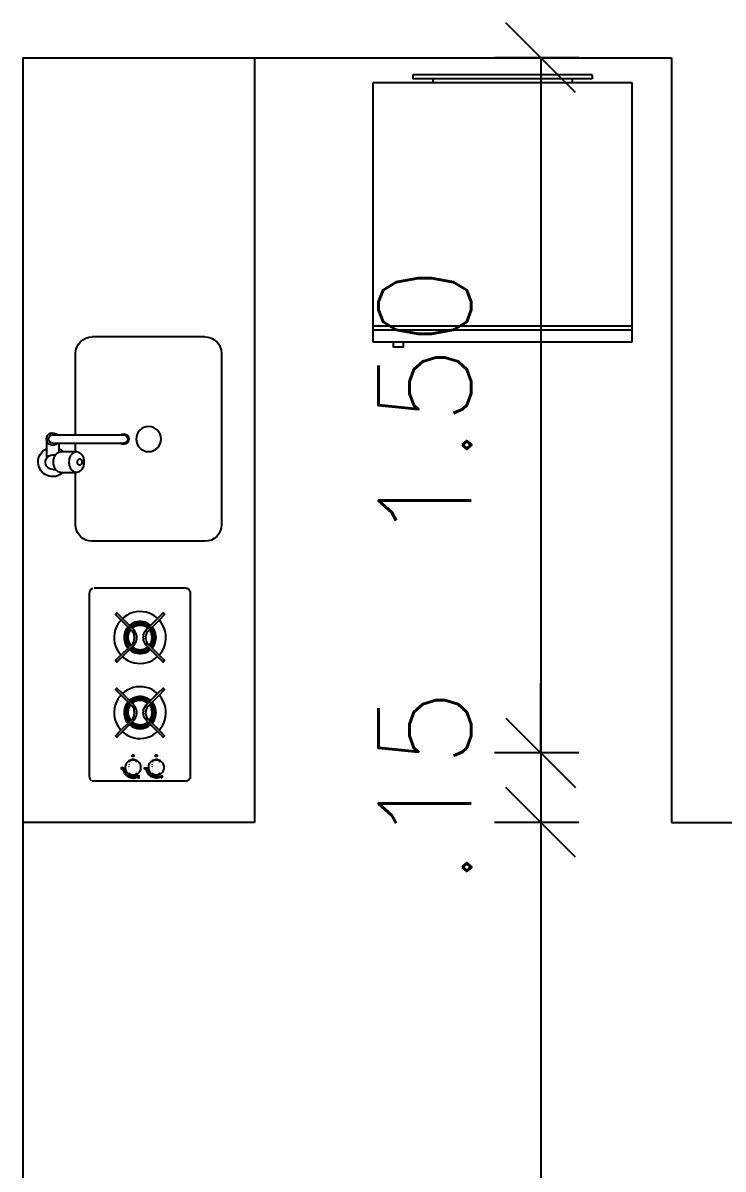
# Model space of a CAD drawing. Header units: millimetres. Extents: x 45003 to 46969, y 6653 to 6979.
# Drawn here: x 45048.516 to 45050.028, y 6876.341 to 6878.814 of the extents above; entities that cross this region are included whole.
import ezdxf

# ---------------------------------------------------------------- set-up
doc = ezdxf.new("R2010")
doc.units = ezdxf.units.MM
for name, color, linetype in [('ARQ-ALVENARIA', 4, 'Continuous'), ('ARQ-COTAS', 30, 'Continuous'), ('ARQ-EQ-COZ', 1, 'Continuous')]:
    doc.layers.add(name, color=color, linetype=linetype)
doc.styles.add('Romans_Anot', font='romans.shx')
doc.dimstyles.new('Escala 1-100', dxfattribs={"dimtxt": 0.2, "dimasz": 0.15, "dimexe": 0.1, "dimexo": 0.2, "dimgap": 0.15, "dimtad": 1, "dimzin": 4, "dimdsep": 46, "dimtxsty": 'Romans_Anot', "dimblk": 'OBLIQUE', "dimcen": 0.25, "dimclrd": 256, "dimclre": 256, "dimclrt": 2, "dimadec": 0, "dimazin": 0, "dimtfac": 1, "dimtix": 1, "dimtmove": 2, "dimatfit": 3, "dimfxl": 0, "dimlwd": -1, "dimlwe": -1, "dimarcsym": 0})

# ---------------------------------------------------------------- blocks, each defined once
blk = doc.blocks.new('Cubinox-e-pl')
for p, q in [((0.445, 0.245), (0.175, 0.245)), ((0.135, 0.205), (0.135, 0.08)), ((0.485, -0.205), (0.485, 0.205)), ((0.08, 0.0725), (0.087, 0.0725)), ((0.0996, 0.08), (0.1372, 0.08)), ((0.065, 0), (0.065, 0.0435)), ((0.08, 0.0375), (0.087, 0.0375)), ((0.095, 0.01), (0.095, 0.0309)), ((0.0996, 0.03), (0.1372, 0.03)), ((0.135, 0.03), (0.135, 0.01)), ((0.08, 0.01), (0.25, 0.01)), ((0.08, -0.01), (0.25, -0.01)), ((0.135, -0.01), (0.135, -0.205)), ((0.445, -0.245), (0.175, -0.245))]:
    blk.add_line(p, q)
blk.add_lwpolyline([(0.0996, 0.08, 0.133256), (0.0932, 0.0783, 0.106756), (0.0871, 0.0727, 0.082828), (0.0834, 0.0649, 0.071352), (0.0819, 0.055, 0.071352), (0.0834, 0.0451, 0.082828), (0.0871, 0.0373, 0.106756), (0.0932, 0.0317, 0.133256), (0.0996, 0.03, 0.133256)], format="xyb")
for points in [[(0.1372, 0.03, 0.133256), (0.1436, 0.0317, 0.106756), (0.1497, 0.0373, 0.082828), (0.1535, 0.0451, 0.071352), (0.1549, 0.055, 0.071352), (0.1535, 0.0649, 0.082828), (0.1497, 0.0727, 0.106756), (0.1436, 0.0783, 0.133256), (0.1372, 0.08, 0.133256), (0.1308, 0.0783, 0.106756), (0.1247, 0.0727, 0.082828), (0.121, 0.0649, 0.071352), (0.1195, 0.055, 0.071352), (0.121, 0.0451, 0.082828), (0.1247, 0.0373, 0.106756), (0.1308, 0.0317, 0.133256)], [(0.1447, 0.0625, 0.133256), (0.1428, 0.062, 0.106756), (0.141, 0.0603, 0.082828), (0.1398, 0.058, 0.071352), (0.1394, 0.055, 0.071352), (0.1398, 0.052, 0.082828), (0.141, 0.0497, 0.106756), (0.1428, 0.048, 0.133256), (0.1447, 0.0475, 0.133256), (0.1466, 0.048, 0.106756), (0.1485, 0.0497, 0.082828), (0.1496, 0.052, 0.071352), (0.15, 0.055, 0.071352), (0.1496, 0.058, 0.082828), (0.1485, 0.0603, 0.106756), (0.1466, 0.062, 0.133256)]]:
    blk.add_lwpolyline(points, format="xyb", close=True)
blk.add_circle((0.31, 0), 0.03)
for centre, radius, start, end in [((0.175, 0.205), 0.04, 90, 180), ((0.445, 0.205), 0.04, 0, 90), ((0.08, 0.055), 0.035, 45.5847, 244.6231), ((0.08, 0.055), 0.0175, 90, 204.62), ((0.055, 0.0435), 0.01, 0, 24.62), ((0.08, 0.055), 0.0175, 211.0027, 270), ((0.08, 0.055), 0.035, 295.3769, 314.4153), ((0.08, 0), 0.015, 41.8103, 318.1897), ((0.08, 0), 0.01, 90.0002, 270.0002), ((0.25, 0), 0.0125, 233.1301, 126.8699), ((0.25, 0), 0.01, 270.0001, 90.0001), ((0.175, -0.205), 0.04, 180, 270), ((0.445, -0.205), 0.04, 270, 0)]:
    blk.add_arc(centre, radius, start, end)
blk = doc.blocks.new('Refrigeradora')
for p, q in [((0.02, 0.325), (0.67, 0.325)), ((0.02, -0.325), (0.02, 0.325)), ((0.63, 0.325), (0.63, -0.325)), ((0.64, 0.325), (0.64, -0.325)), ((0.67, 0.325), (0.67, -0.325)), ((0, -0.225), (0, 0.225)), ((0, 0.225), (0.01, 0.225)), ((0.01, -0.225), (0.01, 0.225)), ((0.01, 0.175), (0.02, 0.175)), ((0.01, -0.175), (0.02, -0.175)), ((0, -0.225), (0.01, -0.225)), ((0.67, -0.325), (0.02, -0.325))]:
    blk.add_line(p, q)
blk.add_lwpolyline([(0.67, 0.274), (0.682, 0.274), (0.682, 0.2485), (0.67, 0.2485)])
blk = doc.blocks.new('_Oblique')
at = {"color": 0, "linetype": 'ByBlock', "lineweight": -2}
blk.add_line((-0.5, -0.5), (0.5, 0.5), dxfattribs=at)
blk = doc.blocks.new('*D75')
at = {"layer": 'ARQ-COTAS', "transparency": 16777216}
for p, q in [((45049.7165, 6878.7393), (45049.5343, 6878.7393)), ((45049.6343, 6878.7393), (45049.6343, 6877.2393)), ((45049.7165, 6877.2393), (45049.5343, 6877.2393))]:
    blk.add_line(p, q, dxfattribs=at)
at = {"layer": 'Defpoints', "color": 0, "transparency": 16777216}
for p in [(45049.9165, 6878.7393), (45049.6343, 6877.2393), (45049.9165, 6877.2393)]:
    blk.add_point(p, dxfattribs=at)
at = {"layer": 'ARQ-COTAS', "transparency": 16777216, "xscale": 0.15, "yscale": 0.15, "zscale": 0.15}
for p, rotation in [((45049.6343, 6878.7393), 90), ((45049.6343, 6877.2393), 270)]:
    blk.add_blockref('_Oblique', p, dxfattribs=dict(at, rotation=rotation))
at = {"layer": 'ARQ-COTAS', "color": 2, "transparency": 16777216, "insert": (45049.3843, 6877.9893), "char_height": 0.2, "attachment_point": 5, "rotation": 90, "style": 'Romans_Anot'}
blk.add_mtext('1.50', dxfattribs=at)
blk = doc.blocks.new('*D76')
at = {"layer": 'ARQ-COTAS', "transparency": 16777216}
for p, q in [((45049.6343, 6877.2393), (45049.6343, 6877.3893)), ((45049.7165, 6877.2393), (45049.5343, 6877.2393)), ((45049.6343, 6877.2393), (45049.6343, 6877.0893)), ((45049.7165, 6877.0893), (45049.5343, 6877.0893)), ((45049.6343, 6877.0893), (45049.6343, 6876.9393))]:
    blk.add_line(p, q, dxfattribs=at)
at = {"layer": 'Defpoints', "color": 0, "transparency": 16777216}
for p in [(45049.9165, 6877.2393), (45049.6343, 6877.0893), (45049.9165, 6877.0893)]:
    blk.add_point(p, dxfattribs=at)
at = {"layer": 'ARQ-COTAS', "transparency": 16777216, "xscale": 0.15, "yscale": 0.15, "zscale": 0.15}
for p, rotation in [((45049.6343, 6877.2393), 270), ((45049.6343, 6877.0893), 90)]:
    blk.add_blockref('_Oblique', p, dxfattribs=dict(at, rotation=rotation))
at = {"layer": 'ARQ-COTAS', "color": 2, "transparency": 16777216, "insert": (45049.3843, 6877.1643), "char_height": 0.2, "attachment_point": 5, "rotation": 90, "style": 'Romans_Anot'}
blk.add_mtext('.15', dxfattribs=at)
blk = doc.blocks.new('*D77')
at = {"layer": 'ARQ-COTAS', "transparency": 16777216}
for p, q in [((45049.7165, 6877.0893), (45049.5343, 6877.0893)), ((45049.6343, 6877.0893), (45049.6343, 6873.3893)), ((45049.654, 6873.3893), (45049.5343, 6873.3893))]:
    blk.add_line(p, q, dxfattribs=at)
at = {"layer": 'Defpoints', "color": 0, "transparency": 16777216}
for p in [(45049.9165, 6877.0893), (45049.6343, 6873.3893), (45049.854, 6873.3893)]:
    blk.add_point(p, dxfattribs=at)
at = {"layer": 'ARQ-COTAS', "transparency": 16777216, "xscale": 0.15, "yscale": 0.15, "zscale": 0.15}
for p, rotation in [((45049.6343, 6877.0893), 90), ((45049.6343, 6873.3893), 270)]:
    blk.add_blockref('_Oblique', p, dxfattribs=dict(at, rotation=rotation))
at = {"layer": 'ARQ-COTAS', "color": 2, "transparency": 16777216, "insert": (45049.3843, 6875.2393), "char_height": 0.2, "attachment_point": 5, "rotation": 90, "style": 'Romans_Anot'}
blk.add_mtext('3.70', dxfattribs=at)

msp = doc.modelspace()

# ---------------------------------------------------------------- linework, layer by layer
at = {"layer": 'ARQ-ALVENARIA'}
for p, q in [((45048.5165, 6878.7393), (45049.9165, 6878.7393)), ((45048.5165, 6878.7393), (45048.5165, 6873.3893)), ((45049.9165, 6878.7393), (45049.9165, 6877.0893)), ((45049.9165, 6877.0893), (45050.1665, 6877.0893))]:
    msp.add_line(p, q, dxfattribs=at)
at = {"layer": 'ARQ-EQ-COZ'}
for p, q in [((45049.0165, 6878.7393), (45049.0165, 6877.0893)), ((45048.7897, 6877.5045), (45048.7894, 6877.5049)), ((45048.7916, 6877.5019), (45048.7897, 6877.5045)), ((45048.7932, 6877.499), (45048.7916, 6877.5019)), ((45048.7944, 6877.4959), (45048.7932, 6877.499)), ((45048.7951, 6877.4927), (45048.7944, 6877.4959)), ((45048.795, 6877.4828), (45048.7955, 6877.4861)), ((45048.7955, 6877.4894), (45048.7951, 6877.4927)), ((45048.7955, 6877.4861), (45048.7955, 6877.4894)), ((45048.7852, 6877.4754), (45048.7894, 6877.4712)), ((45048.7894, 6877.4712), (45048.7913, 6877.4738)), ((45048.7913, 6877.4738), (45048.7929, 6877.4766)), ((45048.7929, 6877.4766), (45048.7942, 6877.4797)), ((45048.7942, 6877.4797), (45048.795, 6877.4828)), ((45048.7897, 6877.3426), (45048.7894, 6877.3429)), ((45048.7916, 6877.3399), (45048.7897, 6877.3426)), ((45048.7932, 6877.337), (45048.7916, 6877.3399)), ((45048.7852, 6877.3134), (45048.7894, 6877.3092)), ((45048.7913, 6877.3118), (45048.7929, 6877.3146)), ((45048.7929, 6877.3146), (45048.7942, 6877.3177)), ((45048.7944, 6877.3339), (45048.7932, 6877.337)), ((45048.7942, 6877.3177), (45048.795, 6877.3209)), ((45048.7951, 6877.3307), (45048.7944, 6877.3339)), ((45048.795, 6877.3209), (45048.7955, 6877.3241)), ((45048.7955, 6877.3274), (45048.7951, 6877.3307)), ((45048.7955, 6877.3241), (45048.7955, 6877.3274)), ((45048.7894, 6877.3092), (45048.7913, 6877.3118)), ((45048.7514, 6877.2235), (45048.7511, 6877.2234)), ((45048.7531, 6877.2238), (45048.7531, 6877.2238)), ((45048.7583, 6877.2231), (45048.758, 6877.2232)), ((45048.7593, 6877.2227), (45048.7593, 6877.2227)), ((45048.8014, 6877.2235), (45048.8011, 6877.2234)), ((45048.8031, 6877.2238), (45048.8031, 6877.2238)), ((45048.8083, 6877.2231), (45048.808, 6877.2232)), ((45048.8093, 6877.2227), (45048.8093, 6877.2227)), ((45048.7453, 6877.2054), (45048.7453, 6877.2054)), ((45048.7456, 6877.2009), (45048.7456, 6877.2009)), ((45048.7587, 6877.1925), (45048.7588, 6877.1925)), ((45048.7633, 6877.2054), (45048.7633, 6877.2054)), ((45048.7953, 6877.2054), (45048.7953, 6877.2054)), ((45048.7956, 6877.2009), (45048.7956, 6877.2009)), ((45048.8087, 6877.1925), (45048.8088, 6877.1925)), ((45048.8133, 6877.2054), (45048.8133, 6877.2054)), ((45049.0165, 6877.0893), (45048.5165, 6877.0893))]:
    msp.add_line(p, q, dxfattribs=at)
for points in [[(45048.6598, 6877.5848), (45048.6598, 6877.1877), (45048.6599, 6877.1863), (45048.6601, 6877.185), (45048.6606, 6877.1837), (45048.6612, 6877.1825), (45048.6619, 6877.1814), (45048.6628, 6877.1803), (45048.6638, 6877.1794)], [(45048.6675, 6877.5939), (45048.6662, 6877.5935), (45048.665, 6877.5929), (45048.6638, 6877.5921), (45048.6628, 6877.5912), (45048.6619, 6877.5902), (45048.6612, 6877.5891), (45048.6606, 6877.5879), (45048.6601, 6877.5866), (45048.6599, 6877.5852)], [(45048.8784, 6877.1838), (45048.8784, 6877.5839), (45048.8783, 6877.5852), (45048.8781, 6877.5866), (45048.8776, 6877.5879), (45048.877, 6877.5891), (45048.8763, 6877.5902), (45048.8754, 6877.5912), (45048.8744, 6877.5921), (45048.8732, 6877.5929), (45048.872, 6877.5935), (45048.8707, 6877.5939), (45048.8694, 6877.5942), (45048.868, 6877.5943), (45048.67, 6877.5943)], [(45048.7492, 6877.5049), (45048.7483, 6877.5059), (45048.7459, 6877.5083), (45048.7434, 6877.5108), (45048.7283, 6877.5259), (45048.7163, 6877.5379), (45048.7195, 6877.5411), (45048.7314, 6877.5292), (45048.7466, 6877.514), (45048.749, 6877.5115), (45048.7515, 6877.5091), (45048.7525, 6877.5081), (45048.7567, 6877.5039)], [(45048.8072, 6877.5292), (45048.8069, 6877.5296), (45048.8014, 6877.5339), (45048.7954, 6877.5376), (45048.789, 6877.5405), (45048.7822, 6877.5425), (45048.7753, 6877.5437), (45048.7683, 6877.544), (45048.7613, 6877.5435), (45048.7544, 6877.542), (45048.7478, 6877.5397), (45048.7415, 6877.5366), (45048.7356, 6877.5327), (45048.7314, 6877.5292)], [(45048.7928, 6877.4678), (45048.7944, 6877.4698), (45048.7965, 6877.4731), (45048.7982, 6877.4766), (45048.7994, 6877.4803), (45048.8001, 6877.4842), (45048.8004, 6877.4881), (45048.8001, 6877.492), (45048.7994, 6877.4958), (45048.7982, 6877.4995), (45048.7965, 6877.503), (45048.7944, 6877.5063), (45048.7928, 6877.5083), (45048.7953, 6877.5108), (45048.8104, 6877.5259), (45048.8224, 6877.5379), (45048.8192, 6877.5411), (45048.8072, 6877.5292), (45048.7921, 6877.514), (45048.7896, 6877.5115), (45048.7891, 6877.512), (45048.786, 6877.5143), (45048.7825, 6877.5162), (45048.7789, 6877.5176), (45048.7751, 6877.5186), (45048.7713, 6877.5191), (45048.7674, 6877.5191), (45048.7635, 6877.5186), (45048.7597, 6877.5176), (45048.7561, 6877.5162), (45048.7527, 6877.5143), (45048.7495, 6877.512), (45048.749, 6877.5115)], [(45048.7283, 6877.5259), (45048.7256, 6877.523), (45048.7215, 6877.5172), (45048.7183, 6877.511), (45048.7158, 6877.5044), (45048.7142, 6877.4976), (45048.7134, 6877.4906), (45048.7135, 6877.4835), (45048.7145, 6877.4766), (45048.7164, 6877.4698), (45048.7191, 6877.4633), (45048.7226, 6877.4572), (45048.7269, 6877.4516), (45048.7282, 6877.4502)], [(45048.7434, 6877.5108), (45048.7414, 6877.5084), (45048.739, 6877.5047), (45048.7372, 6877.5008), (45048.7358, 6877.4967), (45048.735, 6877.4924), (45048.7348, 6877.4881), (45048.735, 6877.4837), (45048.7358, 6877.4795), (45048.7372, 6877.4753), (45048.739, 6877.4714), (45048.7414, 6877.4678), (45048.7434, 6877.4653)], [(45048.7921, 6877.514), (45048.7914, 6877.5147), (45048.7878, 6877.5173), (45048.784, 6877.5193), (45048.78, 6877.5209), (45048.7758, 6877.522), (45048.7715, 6877.5226), (45048.7672, 6877.5226), (45048.7628, 6877.522), (45048.7586, 6877.5209), (45048.7546, 6877.5193), (45048.7508, 6877.5173), (45048.7473, 6877.5147), (45048.7466, 6877.514)], [(45048.7871, 6877.5091), (45048.7869, 6877.5093), (45048.7841, 6877.5113), (45048.7811, 6877.513), (45048.7778, 6877.5143), (45048.7745, 6877.5151), (45048.7711, 6877.5156), (45048.7676, 6877.5156), (45048.7642, 6877.5151), (45048.7608, 6877.5143), (45048.7576, 6877.513), (45048.7546, 6877.5113), (45048.7518, 6877.5093), (45048.7515, 6877.5091)], [(45048.7862, 6877.5081), (45048.785, 6877.5091), (45048.7822, 6877.5109), (45048.7793, 6877.5123), (45048.7761, 6877.5134), (45048.7729, 6877.5141), (45048.7696, 6877.5143), (45048.7663, 6877.5141), (45048.7631, 6877.5136), (45048.76, 6877.5126), (45048.757, 6877.5112), (45048.7542, 6877.5095), (45048.7525, 6877.5081)], [(45048.7896, 6877.5115), (45048.7871, 6877.5091), (45048.7862, 6877.5081), (45048.782, 6877.5039)], [(45048.7953, 6877.4653), (45048.7973, 6877.4678), (45048.7996, 6877.4714), (45048.8015, 6877.4753), (45048.8028, 6877.4795), (45048.8036, 6877.4837), (45048.8039, 6877.4881), (45048.8036, 6877.4924), (45048.8028, 6877.4967), (45048.8015, 6877.5008), (45048.7996, 6877.5047), (45048.7973, 6877.5084), (45048.7953, 6877.5108)], [(45048.8104, 6877.4502), (45048.8131, 6877.4532), (45048.8171, 6877.459), (45048.8204, 6877.4652), (45048.8229, 6877.4718), (45048.8245, 6877.4786), (45048.8252, 6877.4856), (45048.8251, 6877.4926), (45048.8241, 6877.4996), (45048.8222, 6877.5063), (45048.8195, 6877.5128), (45048.816, 6877.5189), (45048.8118, 6877.5245), (45048.8104, 6877.5259)], [(45048.7459, 6877.5083), (45048.7442, 6877.5063), (45048.7421, 6877.503), (45048.7404, 6877.4995), (45048.7392, 6877.4958), (45048.7385, 6877.492), (45048.7383, 6877.4881), (45048.7385, 6877.4842), (45048.7392, 6877.4803), (45048.7404, 6877.4766), (45048.7421, 6877.4731), (45048.7442, 6877.4698), (45048.7459, 6877.4678)], [(45048.7483, 6877.5059), (45048.747, 6877.5043), (45048.7452, 6877.5013), (45048.7437, 6877.4982), (45048.7426, 6877.4949), (45048.742, 6877.4915), (45048.7418, 6877.4881), (45048.742, 6877.4846), (45048.7426, 6877.4812), (45048.7437, 6877.4779), (45048.7452, 6877.4748), (45048.747, 6877.4719), (45048.7483, 6877.4703)], [(45048.7535, 6877.4754), (45048.7546, 6877.4771), (45048.7556, 6877.4792), (45048.7564, 6877.4813), (45048.7569, 6877.4835), (45048.7573, 6877.4858), (45048.7574, 6877.4881), (45048.7573, 6877.4903), (45048.7569, 6877.4926), (45048.7564, 6877.4948), (45048.7556, 6877.4969), (45048.7546, 6877.499), (45048.7535, 6877.5007)], [(45048.7852, 6877.5007), (45048.7894, 6877.5049), (45048.7903, 6877.5059), (45048.7928, 6877.5083)], [(45048.7903, 6877.4703), (45048.7916, 6877.4719), (45048.7935, 6877.4748), (45048.7949, 6877.4779), (45048.796, 6877.4812), (45048.7967, 6877.4846), (45048.7969, 6877.4881), (45048.7967, 6877.4915), (45048.796, 6877.4949), (45048.7949, 6877.4982), (45048.7935, 6877.5013), (45048.7916, 6877.5043), (45048.7903, 6877.5059)], [(45048.7493, 6877.4712), (45048.7483, 6877.4703), (45048.7459, 6877.4678), (45048.7434, 6877.4653), (45048.7282, 6877.4502), (45048.7163, 6877.4382), (45048.7195, 6877.435), (45048.7314, 6877.447), (45048.7466, 6877.4621), (45048.749, 6877.4646), (45048.7515, 6877.4671), (45048.7518, 6877.4668), (45048.7546, 6877.4648), (45048.7576, 6877.4631), (45048.7608, 6877.4619), (45048.7642, 6877.461), (45048.7676, 6877.4606), (45048.7711, 6877.4606), (45048.7745, 6877.461), (45048.7778, 6877.4619), (45048.7811, 6877.4631), (45048.7841, 6877.4648), (45048.7869, 6877.4668), (45048.7871, 6877.4671)], [(45048.7466, 6877.4621), (45048.7473, 6877.4614), (45048.7508, 6877.4589), (45048.7546, 6877.4568), (45048.7586, 6877.4552), (45048.7628, 6877.4541), (45048.7672, 6877.4536), (45048.7715, 6877.4536), (45048.7758, 6877.4541), (45048.78, 6877.4552), (45048.784, 6877.4568), (45048.7878, 6877.4589), (45048.7914, 6877.4614), (45048.7921, 6877.4621)], [(45048.749, 6877.4646), (45048.7495, 6877.4641), (45048.7527, 6877.4618), (45048.7561, 6877.46), (45048.7597, 6877.4585), (45048.7635, 6877.4576), (45048.7674, 6877.4571), (45048.7713, 6877.4571), (45048.7751, 6877.4576), (45048.7789, 6877.4585), (45048.7825, 6877.46), (45048.786, 6877.4618), (45048.7891, 6877.4641), (45048.7896, 6877.4646)], [(45048.7515, 6877.4671), (45048.7525, 6877.468), (45048.7567, 6877.4722)], [(45048.7525, 6877.468), (45048.7537, 6877.467), (45048.7564, 6877.4652), (45048.7594, 6877.4638), (45048.7625, 6877.4627), (45048.7657, 6877.4621), (45048.769, 6877.4618), (45048.7723, 6877.462), (45048.7755, 6877.4626), (45048.7787, 6877.4636), (45048.7817, 6877.4649), (45048.7845, 6877.4667), (45048.7862, 6877.468)], [(45048.7894, 6877.4712), (45048.7903, 6877.4703), (45048.7928, 6877.4678), (45048.7953, 6877.4653), (45048.8104, 6877.4502), (45048.8224, 6877.4382), (45048.8192, 6877.435), (45048.8072, 6877.447), (45048.7921, 6877.4621), (45048.7896, 6877.4646), (45048.7871, 6877.4671), (45048.7862, 6877.468), (45048.782, 6877.4722)], [(45048.7314, 6877.447), (45048.7318, 6877.4466), (45048.7373, 6877.4422), (45048.7433, 6877.4385), (45048.7497, 6877.4357), (45048.7564, 6877.4336), (45048.7633, 6877.4324), (45048.7703, 6877.4321), (45048.7773, 6877.4327), (45048.7842, 6877.4341), (45048.7909, 6877.4364), (45048.7972, 6877.4395), (45048.803, 6877.4434), (45048.8072, 6877.447)], [(45048.7283, 6877.3639), (45048.7256, 6877.361), (45048.7215, 6877.3552), (45048.7183, 6877.349), (45048.7158, 6877.3424), (45048.7142, 6877.3356), (45048.7134, 6877.3286), (45048.7135, 6877.3215), (45048.7145, 6877.3146), (45048.7164, 6877.3078), (45048.7191, 6877.3013), (45048.7226, 6877.2952), (45048.7269, 6877.2896), (45048.7282, 6877.2882)], [(45048.7492, 6877.343), (45048.7483, 6877.3439), (45048.7459, 6877.3463), (45048.7434, 6877.3488), (45048.7283, 6877.3639), (45048.7163, 6877.3759), (45048.7195, 6877.3791), (45048.7314, 6877.3672), (45048.7466, 6877.352), (45048.749, 6877.3496), (45048.7515, 6877.3471), (45048.7525, 6877.3461), (45048.7567, 6877.3419)], [(45048.8072, 6877.3672), (45048.8069, 6877.3676), (45048.8014, 6877.3719), (45048.7954, 6877.3756), (45048.789, 6877.3785), (45048.7822, 6877.3805), (45048.7753, 6877.3817), (45048.7683, 6877.382), (45048.7613, 6877.3815), (45048.7544, 6877.38), (45048.7478, 6877.3777), (45048.7415, 6877.3746), (45048.7356, 6877.3707), (45048.7314, 6877.3672)], [(45048.7928, 6877.3058), (45048.7944, 6877.3078), (45048.7965, 6877.3111), (45048.7982, 6877.3146), (45048.7994, 6877.3184), (45048.8001, 6877.3222), (45048.8004, 6877.3261), (45048.8001, 6877.33), (45048.7994, 6877.3338), (45048.7982, 6877.3375), (45048.7965, 6877.341), (45048.7944, 6877.3443), (45048.7928, 6877.3463), (45048.7953, 6877.3488), (45048.8104, 6877.364), (45048.8224, 6877.3759), (45048.8192, 6877.3791), (45048.8072, 6877.3672), (45048.7921, 6877.352), (45048.7896, 6877.3496), (45048.7891, 6877.35), (45048.786, 6877.3523), (45048.7825, 6877.3542), (45048.7789, 6877.3556), (45048.7751, 6877.3566), (45048.7713, 6877.3571), (45048.7674, 6877.3571), (45048.7635, 6877.3566), (45048.7597, 6877.3556), (45048.7561, 6877.3542), (45048.7527, 6877.3523), (45048.7495, 6877.35), (45048.749, 6877.3496)], [(45048.8104, 6877.2882), (45048.8131, 6877.2912), (45048.8171, 6877.297), (45048.8204, 6877.3032), (45048.8229, 6877.3098), (45048.8245, 6877.3166), (45048.8252, 6877.3236), (45048.8251, 6877.3306), (45048.8241, 6877.3376), (45048.8222, 6877.3443), (45048.8195, 6877.3508), (45048.816, 6877.3569), (45048.8118, 6877.3625), (45048.8104, 6877.364)], [(45048.7434, 6877.3488), (45048.7414, 6877.3464), (45048.739, 6877.3427), (45048.7372, 6877.3388), (45048.7358, 6877.3347), (45048.735, 6877.3304), (45048.7348, 6877.3261), (45048.735, 6877.3217), (45048.7358, 6877.3175), (45048.7372, 6877.3134), (45048.739, 6877.3094), (45048.7414, 6877.3058), (45048.7434, 6877.3033)], [(45048.7459, 6877.3463), (45048.7442, 6877.3443), (45048.7421, 6877.341), (45048.7404, 6877.3375), (45048.7392, 6877.3338), (45048.7385, 6877.33), (45048.7383, 6877.3261), (45048.7385, 6877.3222), (45048.7392, 6877.3184), (45048.7404, 6877.3146), (45048.7421, 6877.3111), (45048.7442, 6877.3078), (45048.7459, 6877.3058)], [(45048.7483, 6877.3439), (45048.747, 6877.3423), (45048.7452, 6877.3394), (45048.7437, 6877.3362), (45048.7426, 6877.3329), (45048.742, 6877.3295), (45048.7418, 6877.3261), (45048.742, 6877.3226), (45048.7426, 6877.3192), (45048.7437, 6877.3159), (45048.7452, 6877.3128), (45048.747, 6877.3099), (45048.7483, 6877.3083)], [(45048.7921, 6877.352), (45048.7914, 6877.3527), (45048.7878, 6877.3553), (45048.784, 6877.3574), (45048.78, 6877.359), (45048.7758, 6877.36), (45048.7715, 6877.3606), (45048.7672, 6877.3606), (45048.7628, 6877.36), (45048.7586, 6877.359), (45048.7546, 6877.3574), (45048.7508, 6877.3553), (45048.7473, 6877.3527), (45048.7466, 6877.352)], [(45048.7871, 6877.3471), (45048.7869, 6877.3473), (45048.7841, 6877.3493), (45048.7811, 6877.351), (45048.7778, 6877.3523), (45048.7745, 6877.3531), (45048.7711, 6877.3536), (45048.7676, 6877.3536), (45048.7642, 6877.3531), (45048.7608, 6877.3523), (45048.7576, 6877.351), (45048.7546, 6877.3493), (45048.7518, 6877.3473), (45048.7515, 6877.3471)], [(45048.7862, 6877.3461), (45048.785, 6877.3471), (45048.7822, 6877.3489), (45048.7793, 6877.3503), (45048.7761, 6877.3514), (45048.7729, 6877.3521), (45048.7696, 6877.3523), (45048.7663, 6877.3521), (45048.7631, 6877.3516), (45048.76, 6877.3506), (45048.757, 6877.3492), (45048.7542, 6877.3475), (45048.7525, 6877.3461)], [(45048.7535, 6877.3134), (45048.7546, 6877.3152), (45048.7556, 6877.3172), (45048.7564, 6877.3193), (45048.7569, 6877.3215), (45048.7573, 6877.3238), (45048.7574, 6877.3261), (45048.7573, 6877.3284), (45048.7569, 6877.3306), (45048.7564, 6877.3328), (45048.7556, 6877.335), (45048.7546, 6877.337), (45048.7535, 6877.3387)], [(45048.7896, 6877.3496), (45048.7871, 6877.3471), (45048.7862, 6877.3461), (45048.782, 6877.3419)], [(45048.7852, 6877.3387), (45048.7894, 6877.3429), (45048.7903, 6877.3439), (45048.7928, 6877.3463)], [(45048.7903, 6877.3083), (45048.7916, 6877.3099), (45048.7935, 6877.3128), (45048.7949, 6877.3159), (45048.796, 6877.3192), (45048.7967, 6877.3226), (45048.7969, 6877.3261), (45048.7967, 6877.3295), (45048.796, 6877.3329), (45048.7949, 6877.3362), (45048.7935, 6877.3394), (45048.7916, 6877.3423), (45048.7903, 6877.3439)], [(45048.7953, 6877.3033), (45048.7973, 6877.3058), (45048.7996, 6877.3094), (45048.8015, 6877.3134), (45048.8028, 6877.3175), (45048.8036, 6877.3217), (45048.8039, 6877.3261), (45048.8036, 6877.3304), (45048.8028, 6877.3347), (45048.8015, 6877.3388), (45048.7996, 6877.3427), (45048.7973, 6877.3464), (45048.7953, 6877.3488)], [(45048.7493, 6877.3092), (45048.7483, 6877.3083), (45048.7459, 6877.3058), (45048.7434, 6877.3033), (45048.7282, 6877.2882), (45048.7163, 6877.2762), (45048.7195, 6877.273), (45048.7314, 6877.285), (45048.7466, 6877.3001), (45048.749, 6877.3026), (45048.7515, 6877.3051), (45048.7518, 6877.3048), (45048.7546, 6877.3028), (45048.7576, 6877.3011), (45048.7608, 6877.2999), (45048.7642, 6877.299), (45048.7676, 6877.2986), (45048.7711, 6877.2986), (45048.7745, 6877.299), (45048.7778, 6877.2999), (45048.7811, 6877.3011), (45048.7841, 6877.3028), (45048.7869, 6877.3048), (45048.7871, 6877.3051)], [(45048.7466, 6877.3001), (45048.7473, 6877.2994), (45048.7508, 6877.2969), (45048.7546, 6877.2948), (45048.7586, 6877.2932), (45048.7628, 6877.2921), (45048.7672, 6877.2916), (45048.7715, 6877.2916), (45048.7758, 6877.2921), (45048.78, 6877.2932), (45048.784, 6877.2948), (45048.7878, 6877.2969), (45048.7914, 6877.2994), (45048.7921, 6877.3001)], [(45048.749, 6877.3026), (45048.7495, 6877.3021), (45048.7527, 6877.2999), (45048.7561, 6877.298), (45048.7597, 6877.2965), (45048.7635, 6877.2956), (45048.7674, 6877.2951), (45048.7713, 6877.2951), (45048.7751, 6877.2956), (45048.7789, 6877.2965), (45048.7825, 6877.298), (45048.786, 6877.2999), (45048.7891, 6877.3021), (45048.7896, 6877.3026)], [(45048.7515, 6877.3051), (45048.7525, 6877.306), (45048.7567, 6877.3102)], [(45048.7525, 6877.306), (45048.7537, 6877.305), (45048.7564, 6877.3032), (45048.7594, 6877.3018), (45048.7625, 6877.3008), (45048.7657, 6877.3001), (45048.769, 6877.2998), (45048.7723, 6877.3), (45048.7755, 6877.3006), (45048.7787, 6877.3016), (45048.7817, 6877.3029), (45048.7845, 6877.3047), (45048.7862, 6877.306)], [(45048.7894, 6877.3092), (45048.7903, 6877.3083), (45048.7928, 6877.3058), (45048.7953, 6877.3033), (45048.8104, 6877.2882), (45048.8224, 6877.2762), (45048.8192, 6877.273), (45048.8072, 6877.285), (45048.7921, 6877.3001), (45048.7896, 6877.3026), (45048.7871, 6877.3051), (45048.7862, 6877.306), (45048.782, 6877.3102)], [(45048.7314, 6877.285), (45048.7318, 6877.2846), (45048.7373, 6877.2802), (45048.7433, 6877.2766), (45048.7497, 6877.2737), (45048.7564, 6877.2716), (45048.7633, 6877.2704), (45048.7703, 6877.2701), (45048.7773, 6877.2707), (45048.7842, 6877.2721), (45048.7909, 6877.2744), (45048.7972, 6877.2775), (45048.803, 6877.2814), (45048.8072, 6877.285)], [(45048.7456, 6877.2147), (45048.7456, 6877.2146), (45048.7456, 6877.2146)], [(45048.7467, 6877.2202), (45048.7466, 6877.2199), (45048.7465, 6877.2198)], [(45048.7467, 6877.2203), (45048.7468, 6877.2204), (45048.747, 6877.2207), (45048.7471, 6877.2208)], [(45048.7481, 6877.2219), (45048.7477, 6877.2216), (45048.7475, 6877.2214), (45048.7474, 6877.2213)], [(45048.7484, 6877.2221), (45048.7482, 6877.222), (45048.7481, 6877.2219)], [(45048.749, 6877.2225), (45048.7488, 6877.2224), (45048.7485, 6877.2222)], [(45048.7502, 6877.2231), (45048.7499, 6877.223), (45048.7491, 6877.2226)], [(45048.7509, 6877.2234), (45048.7508, 6877.2233), (45048.7507, 6877.2233), (45048.7503, 6877.2231)], [(45048.7575, 6877.2234), (45048.7567, 6877.2236), (45048.7567, 6877.2236), (45048.7566, 6877.2236), (45048.7566, 6877.2236), (45048.7565, 6877.2237), (45048.7562, 6877.2237), (45048.7555, 6877.2238), (45048.7555, 6877.2238), (45048.7543, 6877.2239), (45048.7531, 6877.2238), (45048.7531, 6877.2238), (45048.7524, 6877.2237), (45048.7522, 6877.2237), (45048.752, 6877.2236), (45048.7519, 6877.2236), (45048.7519, 6877.2236)], [(45048.7579, 6877.2233), (45048.7578, 6877.2233), (45048.7577, 6877.2234), (45048.7575, 6877.2234)], [(45048.7591, 6877.2228), (45048.7587, 6877.223), (45048.7584, 6877.2231)], [(45048.7598, 6877.2224), (45048.7597, 6877.2225), (45048.7596, 6877.2225), (45048.7595, 6877.2226)], [(45048.7612, 6877.2213), (45048.7611, 6877.2214), (45048.7609, 6877.2215), (45048.7609, 6877.2216), (45048.7604, 6877.222), (45048.7603, 6877.2221)], [(45048.7619, 6877.2203), (45048.7617, 6877.2205), (45048.7617, 6877.2207), (45048.7616, 6877.2208)], [(45048.7623, 6877.2192), (45048.762, 6877.2199), (45048.762, 6877.2201)], [(45048.763, 6877.2145), (45048.763, 6877.2146), (45048.763, 6877.2147)], [(45048.7956, 6877.2147), (45048.7956, 6877.2146), (45048.7956, 6877.2146)], [(45048.7967, 6877.2202), (45048.7966, 6877.2199), (45048.7965, 6877.2198)], [(45048.7967, 6877.2203), (45048.7968, 6877.2204), (45048.797, 6877.2207), (45048.7971, 6877.2208)], [(45048.7981, 6877.2219), (45048.7977, 6877.2216), (45048.7975, 6877.2214), (45048.7974, 6877.2213)], [(45048.7984, 6877.2221), (45048.7982, 6877.222), (45048.7981, 6877.2219)], [(45048.799, 6877.2225), (45048.7988, 6877.2224), (45048.7985, 6877.2222)], [(45048.8002, 6877.2231), (45048.7999, 6877.223), (45048.7991, 6877.2226)], [(45048.8009, 6877.2234), (45048.8008, 6877.2233), (45048.8007, 6877.2233), (45048.8003, 6877.2231)], [(45048.8075, 6877.2234), (45048.8067, 6877.2236), (45048.8067, 6877.2236), (45048.8066, 6877.2236), (45048.8066, 6877.2236), (45048.8065, 6877.2237), (45048.8062, 6877.2237), (45048.8055, 6877.2238), (45048.8055, 6877.2238), (45048.8043, 6877.2239), (45048.8031, 6877.2238), (45048.8031, 6877.2238), (45048.8024, 6877.2237), (45048.8022, 6877.2237), (45048.802, 6877.2236), (45048.8019, 6877.2236), (45048.8019, 6877.2236)], [(45048.8057, 6877.2316), (45048.8053, 6877.2313), (45048.8048, 6877.2311), (45048.8043, 6877.231), (45048.8038, 6877.2311), (45048.8033, 6877.2313), (45048.8029, 6877.2316), (45048.8026, 6877.232), (45048.8024, 6877.2325), (45048.8023, 6877.233), (45048.8024, 6877.2336), (45048.8026, 6877.234)], [(45048.8026, 6877.234), (45048.8029, 6877.2345), (45048.8033, 6877.2348), (45048.8038, 6877.235), (45048.8043, 6877.235), (45048.8048, 6877.235), (45048.8053, 6877.2348), (45048.8057, 6877.2345), (45048.806, 6877.234), (45048.8062, 6877.2336), (45048.8063, 6877.233), (45048.8062, 6877.2325), (45048.806, 6877.232), (45048.8057, 6877.2316)], [(45048.8079, 6877.2233), (45048.8078, 6877.2233), (45048.8077, 6877.2234), (45048.8075, 6877.2234)], [(45048.8091, 6877.2228), (45048.8087, 6877.223), (45048.8084, 6877.2231)], [(45048.8098, 6877.2224), (45048.8097, 6877.2225), (45048.8096, 6877.2225), (45048.8095, 6877.2226)], [(45048.8112, 6877.2213), (45048.8111, 6877.2214), (45048.8109, 6877.2215), (45048.8109, 6877.2216), (45048.8104, 6877.222), (45048.8103, 6877.2221)], [(45048.8119, 6877.2203), (45048.8117, 6877.2205), (45048.8117, 6877.2207), (45048.8116, 6877.2208)], [(45048.8123, 6877.2192), (45048.812, 6877.2199), (45048.812, 6877.2201)], [(45048.813, 6877.2145), (45048.813, 6877.2146), (45048.813, 6877.2147)], [(45048.739, 6877.1938), (45048.7375, 6877.1957), (45048.7362, 6877.1978), (45048.7352, 6877.2), (45048.7345, 6877.2023), (45048.734, 6877.2046), (45048.7338, 6877.207), (45048.7288, 6877.207), (45048.7288, 6877.205), (45048.7323, 6877.205)], [(45048.7323, 6877.205), (45048.7324, 6877.2044), (45048.7329, 6877.2018), (45048.7337, 6877.1994), (45048.7348, 6877.197), (45048.7361, 6877.1948), (45048.7377, 6877.1927), (45048.7395, 6877.1909), (45048.7416, 6877.1892), (45048.7437, 6877.1878)], [(45048.7437, 6877.1878), (45048.7461, 6877.1867), (45048.7485, 6877.1858), (45048.751, 6877.1852), (45048.7536, 6877.1849), (45048.7562, 6877.1849), (45048.7588, 6877.1852), (45048.7613, 6877.1858), (45048.7638, 6877.1867), (45048.7654, 6877.1874), (45048.7654, 6877.1855), (45048.7674, 6877.1855), (45048.7674, 6877.19), (45048.7666, 6877.19), (45048.7653, 6877.1892), (45048.7632, 6877.1882), (45048.7609, 6877.1874), (45048.7585, 6877.1868), (45048.7561, 6877.1865), (45048.7537, 6877.1865), (45048.7513, 6877.1868), (45048.749, 6877.1874), (45048.7467, 6877.1882), (45048.7445, 6877.1892), (45048.7425, 6877.1905), (45048.7406, 6877.1921), (45048.739, 6877.1938)], [(45048.7453, 6877.2101), (45048.7453, 6877.21), (45048.7453, 6877.21)], [(45048.7465, 6877.1957), (45048.7466, 6877.1955), (45048.7467, 6877.1954)], [(45048.747, 6877.1948), (45048.7469, 6877.1948), (45048.7467, 6877.1952)], [(45048.7478, 6877.1939), (45048.7475, 6877.1941), (45048.7475, 6877.1941), (45048.7475, 6877.1941)], [(45048.7481, 6877.1936), (45048.7482, 6877.1935), (45048.7484, 6877.1934)], [(45048.7485, 6877.1933), (45048.7489, 6877.193), (45048.749, 6877.193), (45048.7491, 6877.1929)], [(45048.7498, 6877.1925), (45048.7499, 6877.1925), (45048.7508, 6877.1922), (45048.7509, 6877.1921), (45048.7511, 6877.1921)], [(45048.7514, 6877.192), (45048.752, 6877.1918), (45048.7525, 6877.1918)], [(45048.7531, 6877.1917), (45048.7531, 6877.1917), (45048.7543, 6877.1916), (45048.7555, 6877.1917), (45048.7555, 6877.1917)], [(45048.7561, 6877.1918), (45048.7566, 6877.1918), (45048.7571, 6877.192)], [(45048.7573, 6877.192), (45048.7577, 6877.1921), (45048.7578, 6877.1921), (45048.7584, 6877.1924)], [(45048.7597, 6877.193), (45048.7596, 6877.193), (45048.7596, 6877.193), (45048.7595, 6877.1929)], [(45048.7603, 6877.1934), (45048.7604, 6877.1935), (45048.7605, 6877.1936)], [(45048.7608, 6877.1939), (45048.761, 6877.194), (45048.7611, 6877.1941), (45048.7612, 6877.1942)], [(45048.7619, 6877.1952), (45048.7617, 6877.1948), (45048.7617, 6877.1948), (45048.7616, 6877.1947)], [(45048.762, 6877.1954), (45048.762, 6877.1955), (45048.7622, 6877.1959)], [(45048.7633, 6877.21), (45048.7633, 6877.21), (45048.7633, 6877.2101)], [(45048.7953, 6877.2101), (45048.7953, 6877.21), (45048.7953, 6877.21)], [(45048.7965, 6877.1957), (45048.7966, 6877.1955), (45048.7967, 6877.1954)], [(45048.797, 6877.1948), (45048.7969, 6877.1948), (45048.7967, 6877.1952)], [(45048.7978, 6877.1939), (45048.7975, 6877.1941), (45048.7975, 6877.1941), (45048.7975, 6877.1941)], [(45048.7981, 6877.1936), (45048.7982, 6877.1935), (45048.7984, 6877.1934)], [(45048.7985, 6877.1933), (45048.7989, 6877.193), (45048.799, 6877.193), (45048.7991, 6877.1929)], [(45048.7998, 6877.1925), (45048.7999, 6877.1925), (45048.8008, 6877.1922), (45048.8009, 6877.1921), (45048.8011, 6877.1921)], [(45048.8014, 6877.192), (45048.802, 6877.1918), (45048.8025, 6877.1918)], [(45048.8031, 6877.1917), (45048.8031, 6877.1917), (45048.8043, 6877.1916), (45048.8055, 6877.1917), (45048.8055, 6877.1917)], [(45048.8061, 6877.1918), (45048.8066, 6877.1918), (45048.8071, 6877.192)], [(45048.8073, 6877.192), (45048.8077, 6877.1921), (45048.8078, 6877.1921), (45048.8084, 6877.1924)], [(45048.8097, 6877.193), (45048.8096, 6877.193), (45048.8096, 6877.193), (45048.8095, 6877.1929)], [(45048.8103, 6877.1934), (45048.8104, 6877.1935), (45048.8105, 6877.1936)], [(45048.8108, 6877.1939), (45048.811, 6877.194), (45048.8111, 6877.1941), (45048.8112, 6877.1942)], [(45048.8119, 6877.1952), (45048.8117, 6877.1948), (45048.8117, 6877.1948), (45048.8116, 6877.1947)], [(45048.812, 6877.1954), (45048.812, 6877.1955), (45048.8122, 6877.1959)], [(45048.8133, 6877.21), (45048.8133, 6877.21), (45048.8133, 6877.2101)], [(45048.6658, 6877.1786), (45048.868, 6877.1786), (45048.8694, 6877.1787), (45048.8707, 6877.179), (45048.872, 6877.1794), (45048.8732, 6877.18), (45048.8744, 6877.1808), (45048.8754, 6877.1817), (45048.8763, 6877.1827), (45048.877, 6877.1838)]]:
    msp.add_lwpolyline(points, dxfattribs=at)
for points in [[(45048.7457, 6877.4995), (45048.7445, 6877.4965), (45048.7436, 6877.4933), (45048.7432, 6877.49), (45048.7431, 6877.4867), (45048.7435, 6877.4835), (45048.7443, 6877.4803), (45048.7455, 6877.4772), (45048.747, 6877.4743), (45048.7489, 6877.4716), (45048.7493, 6877.4712), (45048.7535, 6877.4754), (45048.7567, 6877.4722), (45048.7584, 6877.4747), (45048.7598, 6877.4771), (45048.7608, 6877.4798), (45048.7616, 6877.4825), (45048.7621, 6877.4853), (45048.7622, 6877.4881), (45048.7621, 6877.4909), (45048.7616, 6877.4937), (45048.7608, 6877.4964), (45048.7598, 6877.499), (45048.7584, 6877.5015), (45048.7567, 6877.5039), (45048.7535, 6877.5007), (45048.7492, 6877.5049), (45048.7473, 6877.5024)], [(45048.7841, 6877.499), (45048.7831, 6877.4969), (45048.7823, 6877.4948), (45048.7817, 6877.4926), (45048.7814, 6877.4903), (45048.7812, 6877.4881), (45048.7814, 6877.4858), (45048.7817, 6877.4835), (45048.7823, 6877.4813), (45048.7831, 6877.4792), (45048.7841, 6877.4771), (45048.7852, 6877.4754), (45048.782, 6877.4722), (45048.7803, 6877.4747), (45048.7789, 6877.4771), (45048.7778, 6877.4798), (45048.777, 6877.4825), (45048.7766, 6877.4853), (45048.7764, 6877.4881), (45048.7766, 6877.4909), (45048.777, 6877.4937), (45048.7778, 6877.4964), (45048.7789, 6877.499), (45048.7803, 6877.5015), (45048.782, 6877.5039), (45048.7852, 6877.5007)], [(45048.7457, 6877.3375), (45048.7445, 6877.3345), (45048.7436, 6877.3313), (45048.7432, 6877.328), (45048.7431, 6877.3247), (45048.7435, 6877.3215), (45048.7443, 6877.3183), (45048.7455, 6877.3152), (45048.747, 6877.3123), (45048.7489, 6877.3096), (45048.7493, 6877.3092), (45048.7535, 6877.3134), (45048.7567, 6877.3102), (45048.7584, 6877.3127), (45048.7598, 6877.3151), (45048.7608, 6877.3178), (45048.7616, 6877.3205), (45048.7621, 6877.3233), (45048.7622, 6877.3261), (45048.7621, 6877.3289), (45048.7616, 6877.3317), (45048.7608, 6877.3344), (45048.7598, 6877.337), (45048.7584, 6877.3395), (45048.7567, 6877.3419), (45048.7535, 6877.3387), (45048.7492, 6877.343), (45048.7473, 6877.3404)], [(45048.7841, 6877.337), (45048.7831, 6877.335), (45048.7823, 6877.3328), (45048.7817, 6877.3306), (45048.7814, 6877.3284), (45048.7812, 6877.3261), (45048.7814, 6877.3238), (45048.7817, 6877.3215), (45048.7823, 6877.3193), (45048.7831, 6877.3172), (45048.7841, 6877.3152), (45048.7852, 6877.3134), (45048.782, 6877.3102), (45048.7803, 6877.3127), (45048.7789, 6877.3151), (45048.7778, 6877.3178), (45048.777, 6877.3205), (45048.7766, 6877.3233), (45048.7764, 6877.3261), (45048.7766, 6877.3289), (45048.777, 6877.3317), (45048.7778, 6877.3344), (45048.7789, 6877.337), (45048.7803, 6877.3395), (45048.782, 6877.3419), (45048.7852, 6877.3387)], [(45048.7711, 6877.2098), (45048.7707, 6877.2119), (45048.7701, 6877.2139), (45048.7692, 6877.2159), (45048.768, 6877.2177), (45048.7667, 6877.2193), (45048.7651, 6877.2208), (45048.7634, 6877.222), (45048.7615, 6877.223), (45048.7595, 6877.2238), (45048.7575, 6877.2243), (45048.7554, 6877.2246), (45048.7532, 6877.2246), (45048.7511, 6877.2243), (45048.7491, 6877.2238), (45048.7471, 6877.223), (45048.7452, 6877.222), (45048.7435, 6877.2208), (45048.7419, 6877.2193), (45048.7406, 6877.2177), (45048.7394, 6877.2159), (45048.7385, 6877.2139), (45048.7379, 6877.2119), (45048.7375, 6877.2098), (45048.7373, 6877.2077), (45048.7375, 6877.2055), (45048.7379, 6877.2035), (45048.7385, 6877.2014), (45048.7394, 6877.1995), (45048.7406, 6877.1977), (45048.7419, 6877.1961), (45048.7435, 6877.1946), (45048.7452, 6877.1933), (45048.7471, 6877.1923), (45048.7491, 6877.1915), (45048.7511, 6877.191), (45048.7532, 6877.1907), (45048.7554, 6877.1907), (45048.7575, 6877.191), (45048.7595, 6877.1915), (45048.7615, 6877.1923), (45048.7634, 6877.1933), (45048.7651, 6877.1946), (45048.7667, 6877.1961), (45048.768, 6877.1977), (45048.7692, 6877.1995), (45048.7701, 6877.2014), (45048.7707, 6877.2035), (45048.7711, 6877.2055), (45048.7713, 6877.2077)], [(45048.7538, 6877.235), (45048.7543, 6877.235), (45048.7548, 6877.235), (45048.7553, 6877.2348), (45048.7557, 6877.2345), (45048.756, 6877.234), (45048.7562, 6877.2336), (45048.7563, 6877.233), (45048.7562, 6877.2325), (45048.756, 6877.232), (45048.7557, 6877.2316), (45048.7553, 6877.2313), (45048.7548, 6877.2311), (45048.7543, 6877.231), (45048.7538, 6877.2311), (45048.7533, 6877.2313), (45048.7529, 6877.2316), (45048.7526, 6877.232), (45048.7524, 6877.2325), (45048.7523, 6877.233), (45048.7524, 6877.2336), (45048.7526, 6877.234), (45048.7529, 6877.2345), (45048.7533, 6877.2348)], [(45048.8211, 6877.2098), (45048.8207, 6877.2119), (45048.8201, 6877.2139), (45048.8192, 6877.2159), (45048.818, 6877.2177), (45048.8167, 6877.2193), (45048.8151, 6877.2208), (45048.8134, 6877.222), (45048.8115, 6877.223), (45048.8095, 6877.2238), (45048.8075, 6877.2243), (45048.8054, 6877.2246), (45048.8032, 6877.2246), (45048.8011, 6877.2243), (45048.7991, 6877.2238), (45048.7971, 6877.223), (45048.7952, 6877.222), (45048.7935, 6877.2208), (45048.7919, 6877.2193), (45048.7906, 6877.2177), (45048.7894, 6877.2159), (45048.7885, 6877.2139), (45048.7879, 6877.2119), (45048.7875, 6877.2098), (45048.7873, 6877.2077), (45048.7875, 6877.2055), (45048.7879, 6877.2035), (45048.7885, 6877.2014), (45048.7894, 6877.1995), (45048.7906, 6877.1977), (45048.7919, 6877.1961), (45048.7935, 6877.1946), (45048.7952, 6877.1933), (45048.7971, 6877.1923), (45048.7991, 6877.1915), (45048.8011, 6877.191), (45048.8032, 6877.1907), (45048.8054, 6877.1907), (45048.8075, 6877.191), (45048.8095, 6877.1915), (45048.8115, 6877.1923), (45048.8134, 6877.1933), (45048.8151, 6877.1946), (45048.8167, 6877.1961), (45048.818, 6877.1977), (45048.8192, 6877.1995), (45048.8201, 6877.2014), (45048.8207, 6877.2035), (45048.8211, 6877.2055), (45048.8213, 6877.2077)], [(45048.8174, 6877.1855), (45048.8154, 6877.1855), (45048.8154, 6877.1874), (45048.8138, 6877.1867), (45048.8113, 6877.1858), (45048.8088, 6877.1852), (45048.8062, 6877.1849), (45048.8036, 6877.1849), (45048.801, 6877.1852), (45048.7985, 6877.1858), (45048.7961, 6877.1867), (45048.7937, 6877.1878), (45048.7916, 6877.1892), (45048.7895, 6877.1909), (45048.7877, 6877.1927), (45048.7861, 6877.1948), (45048.7848, 6877.197), (45048.7837, 6877.1994), (45048.7829, 6877.2018), (45048.7824, 6877.2044), (45048.7823, 6877.205), (45048.7788, 6877.205), (45048.7788, 6877.207), (45048.7838, 6877.207), (45048.784, 6877.2046), (45048.7845, 6877.2023), (45048.7852, 6877.2), (45048.7862, 6877.1978), (45048.7875, 6877.1957), (45048.789, 6877.1938), (45048.7906, 6877.1921), (45048.7925, 6877.1905), (45048.7945, 6877.1892), (45048.7967, 6877.1882), (45048.799, 6877.1874), (45048.8013, 6877.1868), (45048.8037, 6877.1865), (45048.8061, 6877.1865), (45048.8085, 6877.1868), (45048.8109, 6877.1874), (45048.8132, 6877.1882), (45048.8153, 6877.1892), (45048.8166, 6877.19), (45048.8174, 6877.19)]]:
    msp.add_lwpolyline(points, close=True, dxfattribs=at)

# ---------------------------------------------------------------- block references
for name, p, xscale, yscale, zscale, rotation in [('Refrigeradora', (45049.5518, 6878.7026), -0.8606215035781497, 0.8606215035781497, 0.8606215035781497, 90), ('Cubinox-e-pl', (45048.5088, 6877.9162), -0.9, 0.9, 0.9, 180)]:
    msp.add_blockref(name, p, dxfattribs=dict(at, xscale=xscale, yscale=yscale, zscale=zscale, rotation=rotation))

# ---------------------------------------------------------------- dimensions: what is measured, and where the dimension line sits
at = {"layer": 'ARQ-COTAS'}
dim = msp.add_aligned_dim(p1=(45049.9165, 6878.7393), p2=(45049.9165, 6877.2393), distance=-0.2822, dimstyle='Escala 1-100', dxfattribs=at)
dim.commit()
dim.dimension.update_dxf_attribs({"geometry": '*D75', "text_midpoint": (45049.3843, 6877.9893)})
for base, p1, p2, picture, middle in [((45049.6343, 6877.0893), (45049.9165, 6877.2393), (45049.9165, 6877.0893), '*D76', (45049.3843, 6877.1643)), ((45049.6343, 6873.3893), (45049.9165, 6877.0893), (45049.854, 6873.3893), '*D77', (45049.3843, 6875.2393))]:
    dim = msp.add_linear_dim(base=base, p1=p1, p2=p2, angle=90, dimstyle='Escala 1-100', dxfattribs=at)
    dim.commit()
    dim.dimension.update_dxf_attribs({"geometry": picture, "text_midpoint": middle})

doc.saveas('drawing.dxf')
